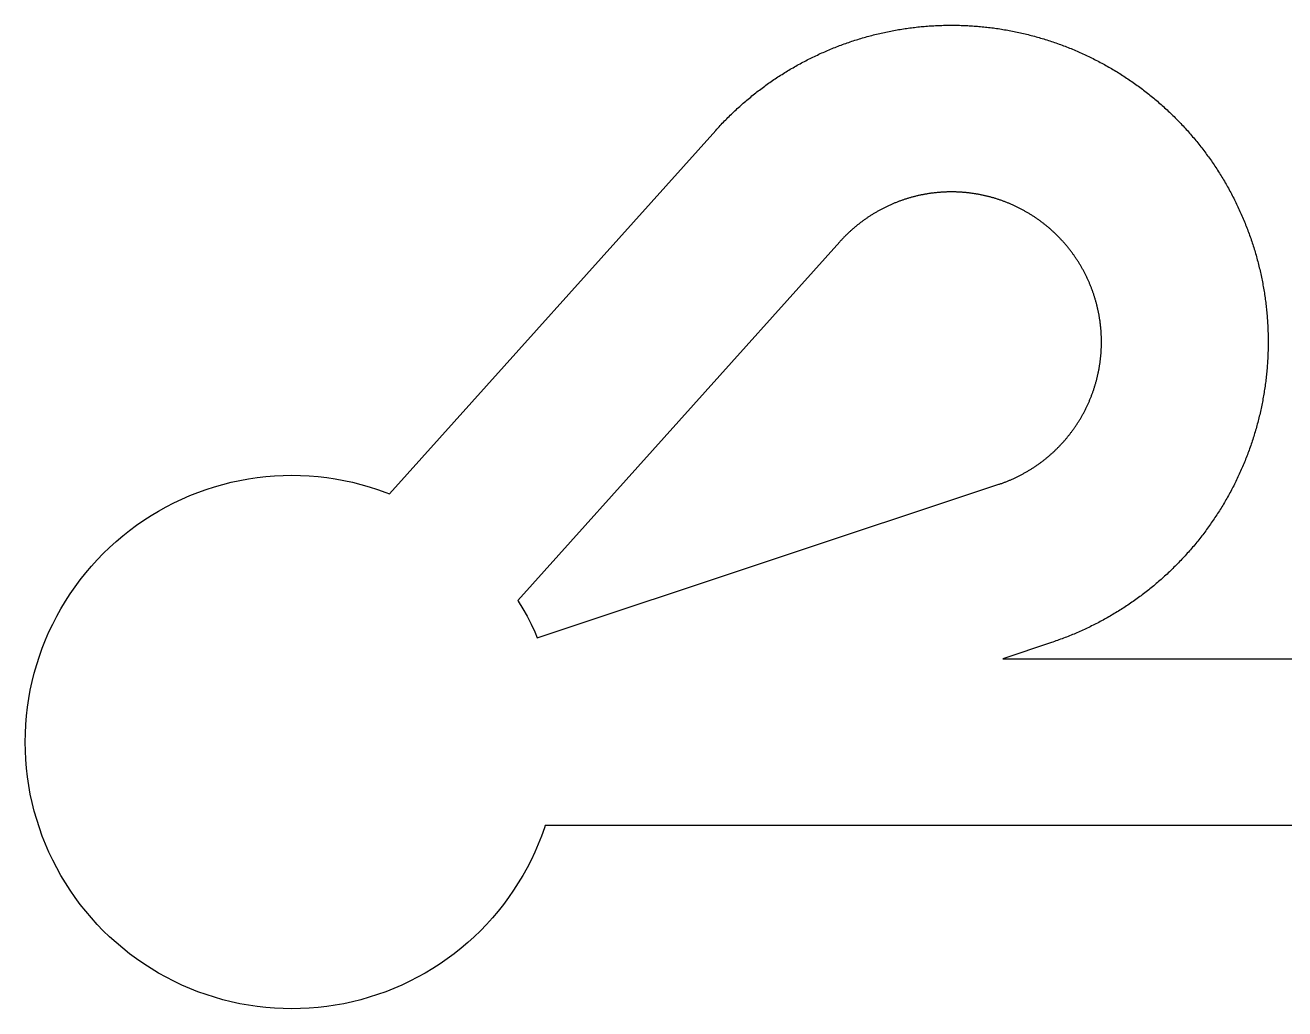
# Model space of a CAD drawing. Header units: millimetres. Extents: x -1.3 to 28.9, y -1.6 to 4.3.
# Drawn here: x -1.29 to 6.27, y -1.6 to 4.3 of the extents above; entities that cross this region are included whole.
import ezdxf

# ---------------------------------------------------------------- set-up
doc = ezdxf.new("R2010")
doc.units = ezdxf.units.MM

msp = doc.modelspace()

# ---------------------------------------------------------------- linework, layer by layer
for points in [[(1.822695, -0.514303), (1.805056, -0.5636), (1.785814, -0.612293), (1.764989, -0.660331), (1.742603, -0.707662), (1.718681, -0.754235), (1.693248, -0.8), (1.66633, -0.844909), (1.637958, -0.888912), (1.608162, -0.931964), (1.576972, -0.974018), (1.544424, -1.015029), (1.510551, -1.054953), (1.475389, -1.093748), (1.438978, -1.131371), (1.401355, -1.167783), (1.36256, -1.202944), (1.322636, -1.236817), (1.281625, -1.269365), (1.239571, -1.300555), (1.196519, -1.330351), (1.152516, -1.358723), (1.107607, -1.385641), (1.061842, -1.411074), (1.015269, -1.434996), (0.967938, -1.457382), (0.9199, -1.478207), (0.871207, -1.497449), (0.82191, -1.515088), (0.772062, -1.531105), (0.721717, -1.545481), (0.670929, -1.558203), (0.619751, -1.569256), (0.56824, -1.578629), (0.516449, -1.586312), (0.464434, -1.592296), (0.412252, -1.596574), (0.359957, -1.599143), (0.307607, -1.6), (0.255256, -1.599143), (0.202962, -1.596574), (0.15078, -1.592296), (0.098765, -1.586312), (0.046974, -1.578629), (-0.004538, -1.569256), (-0.055715, -1.558203), (-0.106504, -1.545481), (-0.156849, -1.531105), (-0.206696, -1.515088), (-0.255993, -1.497449), (-0.304687, -1.478207), (-0.352724, -1.457382), (-0.400055, -1.434996), (-0.446628, -1.411074), (-0.492393, -1.385641), (-0.537302, -1.358723), (-0.581305, -1.330351), (-0.624357, -1.300555), (-0.666411, -1.269365), (-0.707422, -1.236817), (-0.747346, -1.202944), (-0.786141, -1.167783), (-0.823764, -1.131371), (-0.860176, -1.093748), (-0.895337, -1.054953), (-0.92921, -1.015029), (-0.961758, -0.974018), (-0.992948, -0.931964), (-1.022744, -0.888912), (-1.051117, -0.844909), (-1.078034, -0.8), (-1.103467, -0.754235), (-1.127389, -0.707662), (-1.149775, -0.660331), (-1.1706, -0.612293), (-1.189843, -0.5636), (-1.207481, -0.514303), (-1.223498, -0.464455), (-1.237874, -0.41411), (-1.250596, -0.363322), (-1.261649, -0.312145), (-1.271022, -0.260633), (-1.278705, -0.208842), (-1.284689, -0.156827), (-1.288967, -0.104645), (-1.291536, -0.052351), (-1.292393, 0), (-1.291536, 0.052351), (-1.288967, 0.104645), (-1.284689, 0.156827), (-1.278705, 0.208842), (-1.271022, 0.260633), (-1.261649, 0.312145), (-1.250596, 0.363322), (-1.237874, 0.41411), (-1.223498, 0.464455), (-1.207481, 0.514303), (-1.189843, 0.5636), (-1.1706, 0.612293), (-1.149775, 0.660331), (-1.127389, 0.707662), (-1.103467, 0.754235), (-1.078034, 0.8), (-1.051117, 0.844909), (-1.022744, 0.888912), (-0.992948, 0.931964), (-0.961758, 0.974018), (-0.92921, 1.015029), (-0.895337, 1.054953), (-0.860176, 1.093748), (-0.823764, 1.131371), (-0.786141, 1.167783), (-0.747346, 1.202944), (-0.707422, 1.236817), (-0.666411, 1.269365), (-0.624357, 1.300555), (-0.581305, 1.330351), (-0.537302, 1.358723), (-0.492393, 1.385641), (-0.446628, 1.411074), (-0.400055, 1.434996), (-0.352724, 1.457382), (-0.304687, 1.478207), (-0.255993, 1.497449), (-0.206696, 1.515088), (-0.156849, 1.531105), (-0.106504, 1.545481), (-0.055715, 1.558203), (-0.004538, 1.569256), (0.046974, 1.578629), (0.098765, 1.586312), (0.15078, 1.592296), (0.202962, 1.596574), (0.255256, 1.599143), (0.307607, 1.6), (0.359957, 1.599143), (0.412252, 1.596574), (0.464434, 1.592296), (0.516449, 1.586312), (0.56824, 1.578629), (0.619751, 1.569256), (0.670929, 1.558203), (0.721717, 1.545481), (0.772062, 1.531105), (0.82191, 1.515088), (0.871207, 1.497449), (0.894358, 1.488301), (2.850882, 3.668882), (2.85736, 3.676064), (2.863874, 3.683214), (2.870424, 3.69033), (2.87701, 3.697413), (2.883633, 3.704462), (2.890291, 3.711477), (2.896985, 3.718459), (2.903714, 3.725406), (2.910479, 3.732319), (2.917279, 3.739197), (2.924113, 3.74604), (2.930983, 3.752849), (2.937887, 3.759623), (2.944825, 3.766361), (2.951798, 3.773064), (2.958804, 3.779732), (2.965845, 3.786363), (2.972919, 3.792959), (2.980026, 3.799519), (2.987167, 3.806042), (2.994341, 3.812529), (3.001548, 3.81898), (3.008788, 3.825393), (3.01606, 3.83177), (3.023365, 3.838109), (3.030702, 3.844412), (3.03807, 3.850676), (3.045471, 3.856904), (3.052903, 3.863093), (3.060367, 3.869245), (3.067861, 3.875358), (3.075387, 3.881434), (3.082944, 3.887471), (3.090531, 3.893469), (3.098149, 3.899429), (3.105797, 3.905349), (3.113475, 3.911231), (3.121183, 3.917074), (3.12892, 3.922877), (3.136687, 3.928641), (3.144483, 3.934365), (3.152309, 3.94005), (3.160163, 3.945694), (3.168045, 3.951299), (3.175956, 3.956863), (3.183896, 3.962387), (3.191863, 3.967871), (3.199858, 3.973313), (3.207881, 3.978716), (3.215931, 3.984077), (3.224008, 3.989397), (3.232113, 3.994676), (3.240244, 3.999913), (3.248401, 4.00511), (3.256585, 4.010264), (3.264796, 4.015377), (3.273032, 4.020448), (3.281293, 4.025477), (3.289581, 4.030464), (3.297893, 4.035409), (3.306231, 4.040311), (3.314593, 4.045171), (3.32298, 4.049988), (3.331392, 4.054762), (3.339827, 4.059493), (3.348287, 4.064182), (3.35677, 4.068827), (3.365277, 4.073429), (3.373807, 4.077988), (3.382361, 4.082503), (3.390937, 4.086975), (3.399536, 4.091403), (3.408157, 4.095787), (3.416801, 4.100127), (3.425466, 4.104423), (3.434153, 4.108675), (3.442862, 4.112883), (3.451592, 4.117046), (3.460343, 4.121165), (3.469115, 4.125239), (3.477908, 4.129269), (3.486721, 4.133253), (3.495554, 4.137193), (3.504407, 4.141088), (3.51328, 4.144937), (3.522173, 4.148742), (3.531084, 4.152501), (3.540015, 4.156214), (3.548964, 4.159883), (3.557932, 4.163505), (3.566919, 4.167082), (3.575923, 4.170613), (3.584945, 4.174098), (3.593985, 4.177538), (3.603042, 4.180931), (3.612117, 4.184278), (3.621208, 4.187578), (3.630316, 4.190833), (3.63944, 4.194041), (3.648581, 4.197202), (3.657738, 4.200317), (3.66691, 4.203386), (3.676098, 4.206407), (3.685301, 4.209382), (3.694519, 4.21231), (3.703752, 4.215191), (3.713, 4.218025), (3.722262, 4.220812), (3.731537, 4.223551), (3.740827, 4.226243), (3.75013, 4.228889), (3.759447, 4.231486), (3.768777, 4.234036), (3.778119, 4.236539), (3.787475, 4.238994), (3.796842, 4.241401), (3.806222, 4.243761), (3.815614, 4.246073), (3.825017, 4.248337), (3.834431, 4.250553), (3.843857, 4.252721), (3.853294, 4.254842), (3.862741, 4.256914), (3.872199, 4.258938), (3.881667, 4.260914), (3.891145, 4.262841), (3.900633, 4.264721), (3.91013, 4.266552), (3.919636, 4.268334), (3.929151, 4.270068), (3.938675, 4.271754), (3.948208, 4.273392), (3.957748, 4.27498), (3.967297, 4.27652), (3.976853, 4.278012), (3.986417, 4.279455), (3.995988, 4.280849), (4.005566, 4.282194), (4.015151, 4.283491), (4.024742, 4.284739), (4.034339, 4.285938), (4.043942, 4.287088), (4.053552, 4.288189), (4.063166, 4.289241), (4.072786, 4.290245), (4.082411, 4.291199), (4.09204, 4.292104), (4.101674, 4.292961), (4.111312, 4.293768), (4.120955, 4.294526), (4.130601, 4.295235), (4.14025, 4.295895), (4.149903, 4.296506), (4.159558, 4.297068), (4.169217, 4.29758), (4.178878, 4.298044), (4.188541, 4.298458), (4.198206, 4.298823), (4.207873, 4.299139), (4.217541, 4.299405), (4.22721, 4.299623), (4.236881, 4.299791), (4.246552, 4.29991), (4.256224, 4.299979), (4.265896, 4.3), (4.275568, 4.299971), (4.285239, 4.299893), (4.294911, 4.299766), (4.304581, 4.299589), (4.31425, 4.299363), (4.323918, 4.299089), (4.333585, 4.298764), (4.34325, 4.298391), (4.352912, 4.297968), (4.362573, 4.297497), (4.372231, 4.296976), (4.381886, 4.296406), (4.391538, 4.295787), (4.401187, 4.295118), (4.410832, 4.294401), (4.420474, 4.293634), (4.430111, 4.292819), (4.439745, 4.291954), (4.449373, 4.29104), (4.458997, 4.290078), (4.468616, 4.289066), (4.47823, 4.288005), (4.487838, 4.286896), (4.49744, 4.285737), (4.507037, 4.28453), (4.516627, 4.283274), (4.52621, 4.281969), (4.535787, 4.280615), (4.545357, 4.279213), (4.554919, 4.277762), (4.564474, 4.276262), (4.574022, 4.274714), (4.583561, 4.273117), (4.593092, 4.271471), (4.602614, 4.269777), (4.612128, 4.268035), (4.621633, 4.266244), (4.631128, 4.264405), (4.640614, 4.262517), (4.650091, 4.260581), (4.659557, 4.258597), (4.669013, 4.256565), (4.678459, 4.254485), (4.687893, 4.252356), (4.697317, 4.25018), (4.70673, 4.247956), (4.716131, 4.245683), (4.725521, 4.243363), (4.734899, 4.240996), (4.744264, 4.23858), (4.753617, 4.236117), (4.762958, 4.233606), (4.772285, 4.231048), (4.7816, 4.228442), (4.790901, 4.225789), (4.800188, 4.223089), (4.809461, 4.220341), (4.818721, 4.217546), (4.827966, 4.214705), (4.837196, 4.211816), (4.846412, 4.20888), (4.855613, 4.205897), (4.864798, 4.202868), (4.873968, 4.199791), (4.883121, 4.196668), (4.892259, 4.193499), (4.901381, 4.190283), (4.910486, 4.187021), (4.919575, 4.183712), (4.928646, 4.180357), (4.937701, 4.176956), (4.946737, 4.173509), (4.955757, 4.170016), (4.964758, 4.166477), (4.973741, 4.162893), (4.982706, 4.159262), (4.991652, 4.155587), (5.00058, 4.151865), (5.009488, 4.148098), (5.018377, 4.144286), (5.027247, 4.140429), (5.036096, 4.136527), (5.044926, 4.132579), (5.053736, 4.128587), (5.062525, 4.12455), (5.071293, 4.120468), (5.080041, 4.116342), (5.088767, 4.112171), (5.097473, 4.107956), (5.106156, 4.103696), (5.114818, 4.099393), (5.123458, 4.095045), (5.132075, 4.090653), (5.14067, 4.086218), (5.149242, 4.081739), (5.157792, 4.077216), (5.166318, 4.07265), (5.174821, 4.068041), (5.183301, 4.063388), (5.191756, 4.058692), (5.200188, 4.053954), (5.208595, 4.049172), (5.216978, 4.044348), (5.225336, 4.039481), (5.233669, 4.034571), (5.241978, 4.029619), (5.250261, 4.024625), (5.258518, 4.019589), (5.26675, 4.014511), (5.274955, 4.009391), (5.283135, 4.004229), (5.291288, 3.999026), (5.299415, 3.993782), (5.307514, 3.988496), (5.315587, 3.983168), (5.323632, 3.9778), (5.331651, 3.972391), (5.339641, 3.966942), (5.347604, 3.961451), (5.355538, 3.95592), (5.363444, 3.950349), (5.371322, 3.944738), (5.379171, 3.939086), (5.386992, 3.933395), (5.394783, 3.927664), (5.402545, 3.921894), (5.410277, 3.916084), (5.41798, 3.910234), (5.425653, 3.904346), (5.433296, 3.898418), (5.440908, 3.892452), (5.44849, 3.886447), (5.456042, 3.880404), (5.463562, 3.874322), (5.471052, 3.868202), (5.47851, 3.862044), (5.485937, 3.855848), (5.493332, 3.849614), (5.500696, 3.843343), (5.508027, 3.837034), (5.515326, 3.830689), (5.522593, 3.824306), (5.529827, 3.817886), (5.537028, 3.811429), (5.544197, 3.804936), (5.551332, 3.798406), (5.558434, 3.791841), (5.565502, 3.785239), (5.572537, 3.778601), (5.579538, 3.771928), (5.586504, 3.765218), (5.593437, 3.758474), (5.600335, 3.751694), (5.607199, 3.74488), (5.614027, 3.73803), (5.620821, 3.731146), (5.62758, 3.724227), (5.634303, 3.717274), (5.640991, 3.710287), (5.647643, 3.703266), (5.654259, 3.696211), (5.66084, 3.689123), (5.667384, 3.682001), (5.673892, 3.674846), (5.680363, 3.667658), (5.686798, 3.660437), (5.693196, 3.653183), (5.699557, 3.645897), (5.70588, 3.638579), (5.712166, 3.631228), (5.718415, 3.623846), (5.724626, 3.616432), (5.7308, 3.608986), (5.736935, 3.601509), (5.743032, 3.594001), (5.749091, 3.586462), (5.755112, 3.578892), (5.761094, 3.571292), (5.767037, 3.563662), (5.772941, 3.556001), (5.778806, 3.54831), (5.784632, 3.540589), (5.790418, 3.532839), (5.796165, 3.52506), (5.801872, 3.517251), (5.80754, 3.509414), (5.813167, 3.501547), (5.818755, 3.493653), (5.824302, 3.485729), (5.829809, 3.477778), (5.835275, 3.469799), (5.8407, 3.461792), (5.846085, 3.453757), (5.851429, 3.445696), (5.856731, 3.437607), (5.861992, 3.429491), (5.867212, 3.421349), (5.872391, 3.41318), (5.877527, 3.404984), (5.882622, 3.396763), (5.887676, 3.388516), (5.892687, 3.380244), (5.897655, 3.371945), (5.902582, 3.363622), (5.907466, 3.355274), (5.912308, 3.346901), (5.917106, 3.338503), (5.921862, 3.330082), (5.926576, 3.321636), (5.931246, 3.313166), (5.935873, 3.304672), (5.940456, 3.296156), (5.944996, 3.287615), (5.949493, 3.279052), (5.953946, 3.270466), (5.958355, 3.261858), (5.96272, 3.253227), (5.967042, 3.244574), (5.971319, 3.235899), (5.975552, 3.227203), (5.979741, 3.218485), (5.983885, 3.209746), (5.987985, 3.200986), (5.99204, 3.192205), (5.99605, 3.183403), (6.000016, 3.174582), (6.003936, 3.16574), (6.007812, 3.156878), (6.011642, 3.147997), (6.015427, 3.139097), (6.019167, 3.130177), (6.022861, 3.121238), (6.02651, 3.112281), (6.030113, 3.103305), (6.03367, 3.094311), (6.037182, 3.085299), (6.040647, 3.076269), (6.044067, 3.067222), (6.04744, 3.058157), (6.050767, 3.049076), (6.054048, 3.039977), (6.057283, 3.030862), (6.060471, 3.021731), (6.063613, 3.012583), (6.066708, 3.00342), (6.069756, 2.994241), (6.072758, 2.985046), (6.075713, 2.975837), (6.07862, 2.966612), (6.081481, 2.957373), (6.084295, 2.948119), (6.087062, 2.938851), (6.089781, 2.92957), (6.092453, 2.920274), (6.095078, 2.910965), (6.097655, 2.901643), (6.100185, 2.892308), (6.102668, 2.88296), (6.105102, 2.873599), (6.107489, 2.864226), (6.109829, 2.854841), (6.11212, 2.845445), (6.114364, 2.836037), (6.116559, 2.826617), (6.118707, 2.817187), (6.120807, 2.807745), (6.122858, 2.798293), (6.124862, 2.788831), (6.126817, 2.779359), (6.128724, 2.769877), (6.130583, 2.760385), (6.132393, 2.750884), (6.134155, 2.741374), (6.135869, 2.731855), (6.137534, 2.722327), (6.13915, 2.712792), (6.140718, 2.703247), (6.142238, 2.693696), (6.143708, 2.684136), (6.14513, 2.674569), (6.146504, 2.664995), (6.147828, 2.655414), (6.149104, 2.645827), (6.150331, 2.636233), (6.151509, 2.626633), (6.152638, 2.617027), (6.153719, 2.607416), (6.15475, 2.597799), (6.155732, 2.588177), (6.156666, 2.57855), (6.15755, 2.568919), (6.158386, 2.559283), (6.159172, 2.549643), (6.159909, 2.539999), (6.160597, 2.530352), (6.161236, 2.520701), (6.161826, 2.511047), (6.162367, 2.50139), (6.162858, 2.49173), (6.163301, 2.482069), (6.163694, 2.472405), (6.164038, 2.462739), (6.164333, 2.453071), (6.164578, 2.443402), (6.164775, 2.433732), (6.164922, 2.424062), (6.165019, 2.41439), (6.165068, 2.404718), (6.165068, 2.395046), (6.165018, 2.385374), (6.164919, 2.375703), (6.16477, 2.366032), (6.164573, 2.356362), (6.164326, 2.346693), (6.16403, 2.337026), (6.163685, 2.32736), (6.163291, 2.317696), (6.162847, 2.308034), (6.162354, 2.298375), (6.161812, 2.288718), (6.161221, 2.279064), (6.160581, 2.269413), (6.159892, 2.259766), (6.159153, 2.250122), (6.158366, 2.240482), (6.157529, 2.230847), (6.156644, 2.221215), (6.155709, 2.211589), (6.154725, 2.201967), (6.153693, 2.19235), (6.152611, 2.182739), (6.151481, 2.173133), (6.150302, 2.163533), (6.149074, 2.15394), (6.147797, 2.144352), (6.146471, 2.134772), (6.145096, 2.125198), (6.143673, 2.115631), (6.142201, 2.106072), (6.140681, 2.09652), (6.139111, 2.086976), (6.137494, 2.07744), (6.135827, 2.067913), (6.134113, 2.058394), (6.132349, 2.048884), (6.130538, 2.039384), (6.128678, 2.029892), (6.12677, 2.02041), (6.124813, 2.010938), (6.122809, 2.001476), (6.120756, 1.992025), (6.118655, 1.982584), (6.116506, 1.973153), (6.11431, 1.963734), (6.112065, 1.954326), (6.109772, 1.94493), (6.107432, 1.935545), (6.105044, 1.926173), (6.102608, 1.916813), (6.100124, 1.907465), (6.097593, 1.89813), (6.095015, 1.888808), (6.092389, 1.879499), (6.089715, 1.870204), (6.086995, 1.860923), (6.084227, 1.851655), (6.081412, 1.842402), (6.07855, 1.833163), (6.075641, 1.823939), (6.072685, 1.81473), (6.069683, 1.805536), (6.066633, 1.796357), (6.063537, 1.787194), (6.060394, 1.778047), (6.057205, 1.768916), (6.053969, 1.759801), (6.050687, 1.750703), (6.047359, 1.741622), (6.043984, 1.732558), (6.040563, 1.723511), (6.037097, 1.714481), (6.033584, 1.70547), (6.030026, 1.696476), (6.026421, 1.687501), (6.022772, 1.678544), (6.019076, 1.669606), (6.015336, 1.660686), (6.011549, 1.651786), (6.007718, 1.642906), (6.003841, 1.634044), (5.99992, 1.625203), (5.995953, 1.616382), (5.991942, 1.607581), (5.987886, 1.598801), (5.983785, 1.590041), (5.979639, 1.581303), (5.97545, 1.572585), (5.971215, 1.563889), (5.966937, 1.555215), (5.962615, 1.546563), (5.958248, 1.537932), (5.953838, 1.529324), (5.949384, 1.520739), (5.944886, 1.512176), (5.940345, 1.503637), (5.93576, 1.49512), (5.931132, 1.486628), (5.926461, 1.478158), (5.921747, 1.469713), (5.91699, 1.461292), (5.91219, 1.452895), (5.907348, 1.444522), (5.902462, 1.436175), (5.897535, 1.427852), (5.892565, 1.419555), (5.887553, 1.411283), (5.882499, 1.403036), (5.877403, 1.394816), (5.872265, 1.386621), (5.867086, 1.378453), (5.861865, 1.370311), (5.856602, 1.362196), (5.851299, 1.354108), (5.845954, 1.346047), (5.840569, 1.338013), (5.835142, 1.330007), (5.829675, 1.322028), (5.824167, 1.314077), (5.818619, 1.306155), (5.813031, 1.298261), (5.807402, 1.290395), (5.801734, 1.282558), (5.796026, 1.27475), (5.790278, 1.266972), (5.78449, 1.259222), (5.778664, 1.251502), (5.772798, 1.243812), (5.766892, 1.236152), (5.760948, 1.228522), (5.754966, 1.220923), (5.748944, 1.213354), (5.742884, 1.205816), (5.736786, 1.198308), (5.73065, 1.190832), (5.724476, 1.183387), (5.718264, 1.175974), (5.712014, 1.168592), (5.705727, 1.161243), (5.699402, 1.153925), (5.69304, 1.14664), (5.686642, 1.139387), (5.680206, 1.132167), (5.673734, 1.124979), (5.667225, 1.117825), (5.66068, 1.110704), (5.654099, 1.103617), (5.647482, 1.096562), (5.640828, 1.089542), (5.63414, 1.082556), (5.627416, 1.075604), (5.620656, 1.068686), (5.613861, 1.061803), (5.607032, 1.054954), (5.600168, 1.04814), (5.593269, 1.041361), (5.586335, 1.034618), (5.579368, 1.02791), (5.572366, 1.021237), (5.56533, 1.0146), (5.558261, 1.007999), (5.551159, 1.001434), (5.544022, 0.994905), (5.536853, 0.988413), (5.529651, 0.981957), (5.522416, 0.975538), (5.515149, 0.969156), (5.507849, 0.962811), (5.500517, 0.956504), (5.493153, 0.950233), (5.485757, 0.944001), (5.478329, 0.937806), (5.47087, 0.931649), (5.46338, 0.925529), (5.455858, 0.919449), (5.448306, 0.913406), (5.440723, 0.907402), (5.43311, 0.901437), (5.425467, 0.89551), (5.417793, 0.889623), (5.410089, 0.883774), (5.402356, 0.877965), (5.394594, 0.872196), (5.386802, 0.866466), (5.378981, 0.860776), (5.371131, 0.855125), (5.363252, 0.849515), (5.355345, 0.843945), (5.34741, 0.838415), (5.339447, 0.832925), (5.331456, 0.827477), (5.323437, 0.822068), (5.315391, 0.816701), (5.307317, 0.811375), (5.299217, 0.80609), (5.29109, 0.800847), (5.282936, 0.795644), (5.274756, 0.790484), (5.26655, 0.785365), (5.258317, 0.780288), (5.250059, 0.775253), (5.241776, 0.77026), (5.233467, 0.765309), (5.225133, 0.7604), (5.216774, 0.755534), (5.208391, 0.750711), (5.199983, 0.745931), (5.191551, 0.741193), (5.183094, 0.736498), (5.174614, 0.731846), (5.166111, 0.727238), (5.157584, 0.722673), (5.149034, 0.718151), (5.140461, 0.713673), (5.131866, 0.709239), (5.123247, 0.704849), (5.114607, 0.700502), (5.105945, 0.6962), (5.097261, 0.691941), (5.088555, 0.687727), (5.079828, 0.683557), (5.07108, 0.679432), (5.062311, 0.675351), (5.053521, 0.671315), (5.044711, 0.667324), (5.035881, 0.663378), (5.027031, 0.659477), (5.018161, 0.65562), (5.009271, 0.651809), (5.000362, 0.648044), (4.991435, 0.644323), (4.982488, 0.640649), (4.973523, 0.637019), (4.964539, 0.633436), (4.955537, 0.629898), (4.946518, 0.626406), (4.93748, 0.62296), (4.928426, 0.619561), (4.919354, 0.616207), (4.910265, 0.612899), (4.901159, 0.609638), (4.892037, 0.606423), (4.882899, 0.603255), (4.873744, 0.600133), (4.864574, 0.597058), (4.572681, 0.5), (7.165074, 0.5)], [(1.66633, 0.844909), (1.693248, 0.8), (1.718681, 0.754235), (1.742603, 0.707662), (1.764989, 0.660331), (1.780179, 0.625292), (4.549048, 1.545975), (4.553392, 1.547432), (4.557728, 1.54891), (4.562057, 1.550411), (4.566377, 1.551934), (4.570691, 1.553479), (4.574996, 1.555045), (4.579293, 1.556634), (4.583582, 1.558244), (4.587863, 1.559877), (4.592136, 1.561531), (4.5964, 1.563206), (4.600655, 1.564904), (4.604902, 1.566623), (4.60914, 1.568364), (4.613369, 1.570126), (4.617588, 1.57191), (4.621799, 1.573715), (4.626001, 1.575542), (4.630193, 1.57739), (4.634376, 1.579259), (4.638549, 1.581149), (4.642713, 1.583061), (4.646866, 1.584994), (4.65101, 1.586948), (4.655144, 1.588923), (4.659268, 1.590919), (4.663381, 1.592937), (4.667484, 1.594975), (4.671577, 1.597034), (4.675659, 1.599113), (4.679731, 1.601214), (4.683792, 1.603335), (4.687842, 1.605477), (4.691881, 1.607639), (4.695909, 1.609822), (4.699926, 1.612025), (4.703931, 1.614249), (4.707925, 1.616493), (4.711908, 1.618758), (4.715879, 1.621043), (4.719839, 1.623348), (4.723786, 1.625673), (4.727722, 1.628018), (4.731646, 1.630383), (4.735558, 1.632768), (4.739457, 1.635173), (4.743344, 1.637598), (4.747219, 1.640042), (4.751081, 1.642506), (4.754931, 1.64499), (4.758768, 1.647494), (4.762592, 1.650016), (4.766404, 1.652559), (4.770202, 1.65512), (4.773987, 1.657701), (4.777759, 1.660302), (4.781518, 1.662921), (4.785264, 1.66556), (4.788996, 1.668217), (4.792714, 1.670894), (4.796419, 1.673589), (4.80011, 1.676303), (4.803787, 1.679036), (4.80745, 1.681788), (4.811099, 1.684558), (4.814734, 1.687347), (4.818354, 1.690154), (4.821961, 1.69298), (4.825552, 1.695824), (4.82913, 1.698686), (4.832692, 1.701567), (4.83624, 1.704465), (4.839774, 1.707382), (4.843292, 1.710316), (4.846795, 1.713268), (4.850284, 1.716239), (4.853757, 1.719226), (4.857215, 1.722232), (4.860657, 1.725255), (4.864084, 1.728296), (4.867496, 1.731354), (4.870892, 1.734429), (4.874272, 1.737521), (4.877636, 1.740631), (4.880985, 1.743758), (4.884318, 1.746902), (4.887634, 1.750062), (4.890935, 1.75324), (4.894219, 1.756434), (4.897487, 1.759645), (4.900738, 1.762873), (4.903973, 1.766117), (4.907192, 1.769378), (4.910394, 1.772654), (4.913579, 1.775948), (4.916747, 1.779257), (4.919899, 1.782582), (4.923033, 1.785924), (4.926151, 1.789281), (4.929251, 1.792654), (4.932334, 1.796043), (4.9354, 1.799447), (4.938448, 1.802867), (4.941479, 1.806303), (4.944493, 1.809754), (4.947488, 1.81322), (4.950467, 1.816702), (4.953427, 1.820198), (4.95637, 1.82371), (4.959294, 1.827236), (4.962201, 1.830778), (4.965089, 1.834334), (4.96796, 1.837904), (4.970812, 1.84149), (4.973646, 1.84509), (4.976462, 1.848704), (4.979259, 1.852332), (4.982037, 1.855975), (4.984798, 1.859632), (4.987539, 1.863302), (4.990262, 1.866987), (4.992966, 1.870685), (4.995651, 1.874398), (4.998317, 1.878123), (5.000964, 1.881863), (5.003592, 1.885616), (5.006201, 1.889382), (5.00879, 1.893161), (5.011361, 1.896953), (5.013912, 1.900759), (5.016444, 1.904577), (5.018956, 1.908409), (5.021449, 1.912253), (5.023922, 1.916109), (5.026375, 1.919978), (5.028809, 1.92386), (5.031223, 1.927754), (5.033617, 1.93166), (5.035991, 1.935579), (5.038345, 1.939509), (5.040679, 1.943451), (5.042993, 1.947405), (5.045287, 1.951371), (5.047561, 1.955349), (5.049814, 1.959338), (5.052047, 1.963338), (5.05426, 1.96735), (5.056452, 1.971373), (5.058623, 1.975407), (5.060775, 1.979452), (5.062905, 1.983508), (5.065015, 1.987575), (5.067104, 1.991652), (5.069172, 1.99574), (5.07122, 1.999839), (5.073246, 2.003948), (5.075252, 2.008067), (5.077237, 2.012196), (5.0792, 2.016335), (5.081143, 2.020485), (5.083064, 2.024644), (5.084964, 2.028813), (5.086843, 2.032991), (5.088701, 2.037179), (5.090537, 2.041376), (5.092352, 2.045583), (5.094145, 2.049799), (5.095917, 2.054024), (5.097668, 2.058258), (5.099396, 2.0625), (5.101104, 2.066752), (5.102789, 2.071012), (5.104453, 2.075281), (5.106095, 2.079558), (5.107716, 2.083843), (5.109314, 2.088137), (5.110891, 2.092438), (5.112445, 2.096748), (5.113978, 2.101065), (5.115489, 2.105391), (5.116977, 2.109723), (5.118444, 2.114064), (5.119889, 2.118412), (5.121311, 2.122767), (5.122711, 2.127129), (5.124089, 2.131498), (5.125445, 2.135875), (5.126778, 2.140258), (5.128089, 2.144648), (5.129378, 2.149044), (5.130644, 2.153447), (5.131888, 2.157856), (5.133109, 2.162272), (5.134308, 2.166694), (5.135485, 2.171122), (5.136638, 2.175556), (5.13777, 2.179995), (5.138878, 2.18444), (5.139964, 2.188891), (5.141028, 2.193348), (5.142068, 2.197809), (5.143086, 2.202276), (5.144081, 2.206748), (5.145054, 2.211226), (5.146003, 2.215708), (5.14693, 2.220194), (5.147834, 2.224686), (5.148715, 2.229182), (5.149573, 2.233682), (5.150408, 2.238187), (5.15122, 2.242696), (5.15201, 2.247209), (5.152776, 2.251726), (5.153519, 2.256246), (5.154239, 2.260771), (5.154937, 2.265299), (5.155611, 2.269831), (5.156262, 2.274365), (5.15689, 2.278904), (5.157495, 2.283445), (5.158077, 2.287989), (5.158635, 2.292537), (5.159171, 2.297087), (5.159683, 2.30164), (5.160172, 2.306195), (5.160638, 2.310752), (5.161081, 2.315313), (5.1615, 2.319875), (5.161896, 2.324439), (5.162269, 2.329005), (5.162619, 2.333573), (5.162946, 2.338143), (5.163249, 2.342715), (5.163529, 2.347288), (5.163786, 2.351862), (5.164019, 2.356437), (5.164229, 2.361014), (5.164416, 2.365592), (5.164579, 2.37017), (5.16472, 2.374749), (5.164837, 2.379329), (5.16493, 2.38391), (5.165, 2.388491), (5.165047, 2.393072), (5.165071, 2.397653), (5.165071, 2.402235), (5.165048, 2.406816), (5.165002, 2.411398), (5.164932, 2.415979), (5.164839, 2.420559), (5.164723, 2.425139), (5.164583, 2.429718), (5.16442, 2.434297), (5.164234, 2.438875), (5.164024, 2.443451), (5.163792, 2.448027), (5.163536, 2.452601), (5.163256, 2.457174), (5.162953, 2.461746), (5.162627, 2.466315), (5.162278, 2.470884), (5.161906, 2.47545), (5.16151, 2.480014), (5.161091, 2.484576), (5.160649, 2.489136), (5.160184, 2.493694), (5.159695, 2.49825), (5.159183, 2.502802), (5.158649, 2.507353), (5.15809, 2.5119), (5.157509, 2.516444), (5.156905, 2.520986), (5.156277, 2.525524), (5.155627, 2.530059), (5.154953, 2.534591), (5.154257, 2.539119), (5.153537, 2.543644), (5.152794, 2.548164), (5.152029, 2.552681), (5.15124, 2.557194), (5.150428, 2.561703), (5.149594, 2.566208), (5.148736, 2.570709), (5.147856, 2.575205), (5.146952, 2.579696), (5.146026, 2.584183), (5.145077, 2.588665), (5.144105, 2.593143), (5.143111, 2.597615), (5.142093, 2.602082), (5.141053, 2.606544), (5.139991, 2.611), (5.138905, 2.615451), (5.137797, 2.619897), (5.136666, 2.624336), (5.135513, 2.62877), (5.134337, 2.633198), (5.133139, 2.63762), (5.131918, 2.642036), (5.130675, 2.646446), (5.129409, 2.650849), (5.128121, 2.655245), (5.12681, 2.659635), (5.125477, 2.664019), (5.124122, 2.668395), (5.122745, 2.672765), (5.121345, 2.677127), (5.119923, 2.681482), (5.11848, 2.68583), (5.117013, 2.690171), (5.115525, 2.694504), (5.114015, 2.698829), (5.112483, 2.703147), (5.110929, 2.707457), (5.109353, 2.711759), (5.107755, 2.716052), (5.106135, 2.720338), (5.104493, 2.724615), (5.10283, 2.728884), (5.101145, 2.733144), (5.099438, 2.737396), (5.09771, 2.741639), (5.09596, 2.745873), (5.094189, 2.750098), (5.092396, 2.754314), (5.090581, 2.758521), (5.088746, 2.762719), (5.086889, 2.766907), (5.08501, 2.771086), (5.08311, 2.775255), (5.08119, 2.779414), (5.079248, 2.783564), (5.077285, 2.787703), (5.0753, 2.791833), (5.073295, 2.795952), (5.071269, 2.800061), (5.069222, 2.80416), (5.067155, 2.808248), (5.065066, 2.812326), (5.062957, 2.816393), (5.060827, 2.820449), (5.058676, 2.824495), (5.056505, 2.828529), (5.054313, 2.832552), (5.052101, 2.836564), (5.049869, 2.840565), (5.047616, 2.844554), (5.045343, 2.848532), (5.043049, 2.852498), (5.040736, 2.856453), (5.038402, 2.860395), (5.036048, 2.864326), (5.033675, 2.868244), (5.031281, 2.872151), (5.028868, 2.876045), (5.026435, 2.879927), (5.023982, 2.883797), (5.021509, 2.887654), (5.019017, 2.891498), (5.016505, 2.89533), (5.013974, 2.899148), (5.011423, 2.902954), (5.008853, 2.906747), (5.006264, 2.910526), (5.003656, 2.914293), (5.001028, 2.918046), (4.998381, 2.921786), (4.995716, 2.925512), (4.993031, 2.929224), (4.990328, 2.932923), (4.987605, 2.936608), (4.984865, 2.940279), (4.982105, 2.943936), (4.979327, 2.947579), (4.97653, 2.951208), (4.973715, 2.954823), (4.970881, 2.958423), (4.96803, 2.962008), (4.96516, 2.96558), (4.962271, 2.969136), (4.959365, 2.972678), (4.956441, 2.976205), (4.953499, 2.979717), (4.950539, 2.983213), (4.947561, 2.986695), (4.944566, 2.990162), (4.941553, 2.993613), (4.938522, 2.997049), (4.935474, 3.00047), (4.932409, 3.003874), (4.929326, 3.007264), (4.926226, 3.010637), (4.923109, 3.013995), (4.919975, 3.017337), (4.916824, 3.020662), (4.913656, 3.023972), (4.910471, 3.027266), (4.90727, 3.030543), (4.904052, 3.033804), (4.900817, 3.037048), (4.897566, 3.040276), (4.894299, 3.043488), (4.891015, 3.046682), (4.887715, 3.04986), (4.884399, 3.053022), (4.881066, 3.056166), (4.877718, 3.059293), (4.874354, 3.062403), (4.870974, 3.065496), (4.867579, 3.068572), (4.864167, 3.07163), (4.860741, 3.074671), (4.857299, 3.077695), (4.853841, 3.080701), (4.850368, 3.083689), (4.846881, 3.086659), (4.843378, 3.089612), (4.83986, 3.092547), (4.836327, 3.095464), (4.832779, 3.098363), (4.829217, 3.101244), (4.82564, 3.104107), (4.822048, 3.106951), (4.818442, 3.109777), (4.814822, 3.112585), (4.811187, 3.115374), (4.807539, 3.118145), (4.803876, 3.120897), (4.800199, 3.12363), (4.796509, 3.126345), (4.792804, 3.129041), (4.789086, 3.131718), (4.785355, 3.134376), (4.78161, 3.137015), (4.777851, 3.139635), (4.774079, 3.142235), (4.770294, 3.144817), (4.766496, 3.147379), (4.762685, 3.149922), (4.758861, 3.152445), (4.755025, 3.154949), (4.751175, 3.157433), (4.747313, 3.159898), (4.743439, 3.162343), (4.739552, 3.164768), (4.735653, 3.167174), (4.731741, 3.169559), (4.727818, 3.171925), (4.723882, 3.174271), (4.719935, 3.176596), (4.715976, 3.178901), (4.712005, 3.181187), (4.708023, 3.183452), (4.704029, 3.185696), (4.700023, 3.187921), (4.696007, 3.190125), (4.691979, 3.192308), (4.68794, 3.194471), (4.683891, 3.196613), (4.67983, 3.198735), (4.675759, 3.200836), (4.671677, 3.202916), (4.667584, 3.204975), (4.663481, 3.207014), (4.659368, 3.209032), (4.655245, 3.211028), (4.651111, 3.213004), (4.646967, 3.214959), (4.642814, 3.216892), (4.638651, 3.218804), (4.634478, 3.220695), (4.630295, 3.222565), (4.626103, 3.224414), (4.621902, 3.226241), (4.617691, 3.228047), (4.613471, 3.229831), (4.609243, 3.231594), (4.605005, 3.233335), (4.600758, 3.235054), (4.596503, 3.236752), (4.592239, 3.238429), (4.587967, 3.240083), (4.583687, 3.241716), (4.579398, 3.243327), (4.575101, 3.244916), (4.570796, 3.246483), (4.566483, 3.248029), (4.562162, 3.249552), (4.557833, 3.251053), (4.553497, 3.252533), (4.549154, 3.25399), (4.544803, 3.255425), (4.540445, 3.256838), (4.536079, 3.258228), (4.531707, 3.259597), (4.527328, 3.260943), (4.522942, 3.262267), (4.518549, 3.263568), (4.51415, 3.264848), (4.509744, 3.266104), (4.505332, 3.267339), (4.500914, 3.26855), (4.496489, 3.26974), (4.492059, 3.270906), (4.487623, 3.272051), (4.48318, 3.273172), (4.478733, 3.274271), (4.47428, 3.275347), (4.469821, 3.276401), (4.465357, 3.277432), (4.460888, 3.27844), (4.456413, 3.279425), (4.451934, 3.280388), (4.44745, 3.281328), (4.442961, 3.282245), (4.438468, 3.283139), (4.43397, 3.28401), (4.429468, 3.284859), (4.424962, 3.285684), (4.420451, 3.286486), (4.415936, 3.287266), (4.411418, 3.288022), (4.406895, 3.288756), (4.402369, 3.289466), (4.39784, 3.290154), (4.393307, 3.290818), (4.38877, 3.291459), (4.384231, 3.292077), (4.379688, 3.292672), (4.375142, 3.293244), (4.370594, 3.293793), (4.366043, 3.294318), (4.361489, 3.294821), (4.356932, 3.2953), (4.352374, 3.295756), (4.347813, 3.296189), (4.34325, 3.296598), (4.338684, 3.296985), (4.334117, 3.297348), (4.329549, 3.297688), (4.324978, 3.298004), (4.320406, 3.298297), (4.315833, 3.298568), (4.311258, 3.298814), (4.306682, 3.299038), (4.302105, 3.299238), (4.297527, 3.299415), (4.292948, 3.299568), (4.288368, 3.299698), (4.283788, 3.299805), (4.279207, 3.299889), (4.274626, 3.299949), (4.270045, 3.299986), (4.265463, 3.3), (4.260882, 3.29999), (4.256301, 3.299957), (4.251719, 3.299901), (4.247139, 3.299821), (4.242558, 3.299718), (4.237979, 3.299592), (4.2334, 3.299442), (4.228821, 3.29927), (4.224244, 3.299073), (4.219668, 3.298854), (4.215093, 3.298611), (4.210519, 3.298345), (4.205947, 3.298056), (4.201376, 3.297743), (4.196807, 3.297407), (4.19224, 3.297048), (4.187674, 3.296666), (4.183111, 3.29626), (4.178549, 3.295831), (4.17399, 3.295379), (4.169433, 3.294904), (4.164879, 3.294405), (4.160327, 3.293884), (4.155778, 3.293339), (4.151232, 3.292771), (4.146689, 3.29218), (4.142149, 3.291566), (4.137612, 3.290928), (4.133079, 3.290268), (4.128548, 3.289585), (4.124022, 3.288878), (4.119499, 3.288149), (4.114979, 3.287396), (4.110464, 3.28662), (4.105953, 3.285822), (4.101446, 3.285), (4.096943, 3.284156), (4.092444, 3.283289), (4.08795, 3.282398), (4.08346, 3.281485), (4.078975, 3.280549), (4.074495, 3.279591), (4.07002, 3.278609), (4.06555, 3.277605), (4.061085, 3.276578), (4.056626, 3.275528), (4.052172, 3.274456), (4.047723, 3.27336), (4.04328, 3.272243), (4.038843, 3.271102), (4.034411, 3.269939), (4.029986, 3.268754), (4.025567, 3.267546), (4.021153, 3.266316), (4.016747, 3.265063), (4.012346, 3.263787), (4.007952, 3.26249), (4.003565, 3.26117), (3.999185, 3.259827), (3.994811, 3.258463), (3.990445, 3.257076), (3.986085, 3.255667), (3.981733, 3.254235), (3.977388, 3.252782), (3.973051, 3.251306), (3.968721, 3.249809), (3.964399, 3.248289), (3.960085, 3.246748), (3.955778, 3.245184), (3.95148, 3.243599), (3.94719, 3.241991), (3.942908, 3.240362), (3.938634, 3.238711), (3.934369, 3.237039), (3.930112, 3.235345), (3.925864, 3.233629), (3.921625, 3.231891), (3.917395, 3.230132), (3.913173, 3.228351), (3.908961, 3.226549), (3.904758, 3.224726), (3.900565, 3.222881), (3.896381, 3.221015), (3.892206, 3.219127), (3.888041, 3.217219), (3.883886, 3.215289), (3.879741, 3.213338), (3.875605, 3.211366), (3.87148, 3.209372), (3.867365, 3.207358), (3.86326, 3.205323), (3.859166, 3.203268), (3.855082, 3.201191), (3.851009, 3.199093), (3.846947, 3.196975), (3.842895, 3.194836), (3.838854, 3.192677), (3.834825, 3.190497), (3.830806, 3.188297), (3.826799, 3.186076), (3.822803, 3.183835), (3.818819, 3.181573), (3.814846, 3.179291), (3.810885, 3.176989), (3.806936, 3.174667), (3.802998, 3.172325), (3.799073, 3.169963), (3.795159, 3.167581), (3.791258, 3.165179), (3.787369, 3.162757), (3.783492, 3.160315), (3.779628, 3.157854), (3.775777, 3.155373), (3.771938, 3.152872), (3.768112, 3.150352), (3.764298, 3.147813), (3.760498, 3.145254), (3.756711, 3.142676), (3.752937, 3.140078), (3.749176, 3.137461), (3.745429, 3.134826), (3.741695, 3.132171), (3.737975, 3.129497), (3.734268, 3.126805), (3.730575, 3.124093), (3.726896, 3.121363), (3.723231, 3.118614), (3.71958, 3.115846), (3.715943, 3.11306), (3.71232, 3.110256), (3.708712, 3.107433), (3.705118, 3.104591), (3.701538, 3.101732), (3.697973, 3.098854), (3.694423, 3.095958), (3.690888, 3.093044), (3.687367, 3.090112), (3.683862, 3.087163), (3.680371, 3.084195), (3.676896, 3.08121), (3.673436, 3.078207), (3.669991, 3.075186), (3.666562, 3.072148), (3.663148, 3.069093), (3.65975, 3.06602), (3.656367, 3.06293), (3.653, 3.059823), (3.64965, 3.056698), (3.646315, 3.053557), (3.642996, 3.050399), (3.639693, 3.047224), (3.636406, 3.044032), (3.633136, 3.040823), (3.629882, 3.037598), (3.626645, 3.034356), (3.623424, 3.031098), (3.620219, 3.027824), (3.617032, 3.024533), (3.613861, 3.021226), (3.610707, 3.017903), (3.60757, 3.014564), (3.60445, 3.011209), (3.601348, 3.007838), (3.598262, 3.004452), (3.595194, 3.001049), (1.663934, 0.848625), (1.66633, 0.844909)], [(25.817791, -0.5), (1.827291, -0.5), (1.822695, -0.514303)]]:
    msp.add_lwpolyline(points)

doc.saveas('drawing.dxf')
